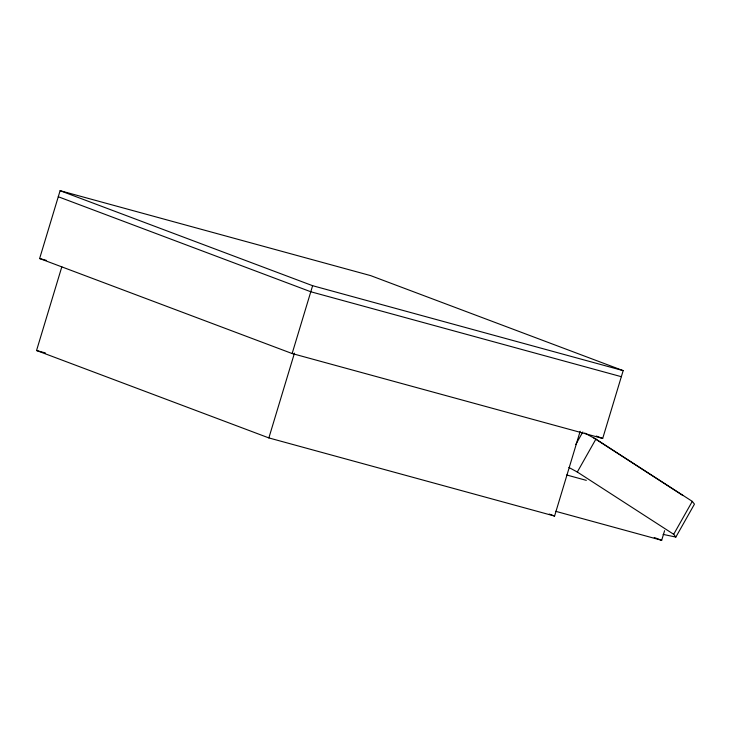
<?xml version="1.0" encoding="UTF-8"?>
<svg xmlns="http://www.w3.org/2000/svg" width="731" height="731" viewBox="0 0 731 731"><rect width="100%" height="100%" fill="white"/><g stroke="black" fill="none" stroke-linecap="round" stroke-linejoin="round"><path stroke-width="1.1" d="M39.629 258.527L60.106 190.69L370.663 275.624L623.168 370.635L602.691 438.463L292.135 353.539L39.629 258.527L46.236 260.337M580.167 431.272L554.573 516.059L268.862 437.924L36.55 350.514L61.824 266.815M292.135 353.539L312.621 285.702L60.106 190.69M268.862 437.924L294.456 353.137M555.688 511.316L661.683 540.31L664.589 530.688M575.699 444.594L582.817 432.003M595.902 439.103L692.284 501.375L694.45 504.134L675.855 537.066L673.69 534.297L577.307 472.025L595.902 439.103L584.681 433.017M673.69 534.297L692.284 501.375M675.855 537.066L663.118 534.398M312.621 285.702L623.168 370.635M621.341 376.693L310.785 291.76L58.279 196.749M566.662 474.976L586.326 480.358M36.55 350.514L45.34 352.927M596.295 436.06L602.691 438.463M654.245 537.504L661.683 540.31M549.283 514.076L554.573 516.059M568.892 467.465L577.307 472.025M593.691 437.878L682.827 495.472"/></g></svg>
